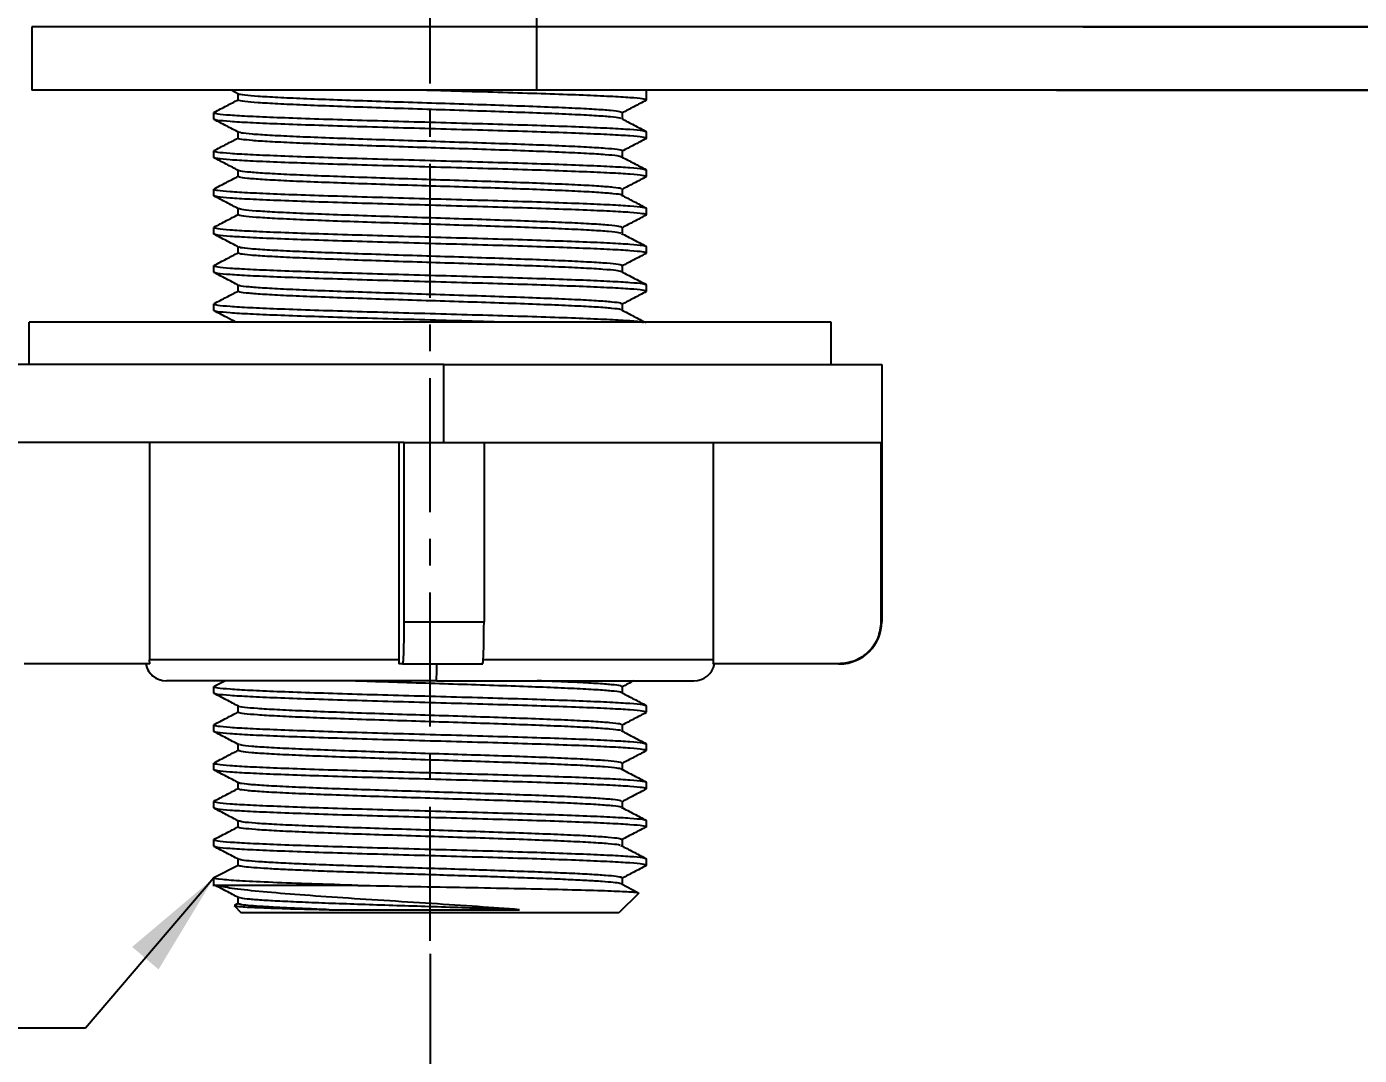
# Model space of a CAD drawing. Header units: millimetres. Extents: x 1243 to 1837, y -609 to -189.
# Drawn here: x 1561.5 to 1624.7, y -561.4 to -512.7 of the extents above; entities that cross this region are included whole.
import ezdxf

# ---------------------------------------------------------------- set-up
doc = ezdxf.new("R2010")
doc.units = ezdxf.units.MM
doc.header["$LTSCALE"] = 0.1
doc.linetypes.add('CENTERX2', pattern=[101.6, 63.5, -12.7, 12.7, -12.7])
doc.layers.get('0').update_dxf_attribs({"lineweight": 13})
doc.layers.add('CENTER', color=1, linetype='CENTERX2')
doc.layers.add('DIM', color=3, linetype='Continuous', lineweight=9)
doc.styles.get("Standard").update_dxf_attribs({"font": 'arial.ttf'})
doc.dimstyles.new('ISO-25', dxfattribs={"dimtxt": 2.5, "dimasz": 2.5, "dimexe": 1.25, "dimexo": 0.625, "dimtad": 1, "dimdec": 1, "dimtxsty": 'Standard', "dimcen": 2.5, "dimadec": 0, "dimazin": 0, "dimtfac": 1, "dimtdec": 1, "dimtmove": 0, "dimatfit": 3, "dimfxl": 0, "dimarcsym": 0})

# ---------------------------------------------------------------- blocks, each defined once
blk = doc.blocks.new('*D59')
at = {"layer": 'Defpoints', "color": 0}
for p in [(1580.646, -556.008), (1682.646, -556.008), (1682.646, -566.55)]:
    blk.add_point(p, dxfattribs=at)
at = {"layer": 'DIM', "color": 3, "linetype": 'ByBlock', "lineweight": -2}
for p, q in [((1580.646, -556.633), (1580.646, -567.8)), ((1682.646, -556.633), (1682.646, -567.8)), ((1585.646, -566.55), (1677.646, -566.55))]:
    blk.add_line(p, q, dxfattribs=at)
at = {"layer": 'DIM', "color": 3}
for points in [[(1585.646, -565.717), (1585.646, -567.384), (1580.646, -566.55)], [(1677.646, -565.717), (1677.646, -567.384), (1682.646, -566.55)]]:
    blk.add_solid(points, dxfattribs=at)
at = {"layer": 'DIM', "color": 3, "insert": (1631.646, -563.372), "char_height": 5, "attachment_point": 5}
blk.add_mtext('102', dxfattribs=at)

msp = doc.modelspace()

# ---------------------------------------------------------------- linework, layer by layer
at = {"color": 7, "linetype": 'Continuous', "lineweight": 25}
for p, q in [((1561.77, -512.686), (1561.77, -515.686)), ((1585.691, -512.686), (1561.77, -512.686)), ((1651.696, -512.686), (1585.691, -512.686)), ((1585.691, -512.686), (1585.691, -515.686)), ((1611.596, -512.686), (1677.601, -512.686)), ((1585.691, -515.686), (1561.77, -515.686)), ((1571.571, -515.871), (1571.216, -515.686)), ((1571.549, -516.151), (1571.549, -515.859)), ((1652.969, -515.686), (1585.691, -515.686)), ((1590.896, -516.158), (1590.896, -515.686)), ((1610.323, -515.686), (1677.601, -515.686)), ((1590.844, -516.173), (1590.896, -516.158)), ((1570.45, -516.728), (1570.396, -516.751)), ((1570.396, -517.065), (1570.396, -516.751)), ((1589.743, -516.757), (1589.743, -517.049)), ((1571.549, -517.964), (1571.549, -517.673)), ((1590.896, -517.972), (1590.896, -517.658)), ((1590.852, -517.984), (1590.896, -517.972)), ((1570.444, -518.551), (1570.396, -518.565)), ((1570.396, -518.879), (1570.396, -518.565)), ((1589.743, -518.572), (1589.743, -518.863)), ((1571.549, -519.779), (1571.549, -519.487)), ((1590.896, -519.786), (1590.896, -519.472)), ((1570.453, -520.362), (1570.396, -520.379)), ((1570.396, -520.693), (1570.396, -520.379)), ((1589.743, -520.386), (1589.743, -520.677)), ((1590.854, -519.798), (1590.896, -519.786)), ((1571.549, -521.593), (1571.549, -521.301)), ((1590.848, -521.612), (1590.896, -521.6)), ((1590.896, -521.6), (1590.896, -521.286)), ((1570.46, -522.174), (1570.396, -522.193)), ((1570.396, -522.507), (1570.396, -522.193)), ((1589.743, -522.2), (1589.743, -522.491)), ((1571.549, -523.406), (1571.549, -523.115)), ((1590.848, -523.427), (1590.896, -523.414)), ((1590.896, -523.414), (1590.896, -523.1)), ((1570.455, -523.987), (1570.396, -524.007)), ((1570.396, -524.321), (1570.396, -524.007)), ((1589.743, -524.014), (1589.743, -524.305)), ((1571.549, -525.22), (1571.549, -524.929)), ((1590.842, -525.243), (1590.896, -525.228)), ((1590.896, -525.228), (1590.896, -524.914)), ((1570.462, -525.802), (1570.396, -525.821)), ((1570.396, -526.135), (1570.396, -525.821)), ((1589.743, -525.827), (1589.743, -526.119)), ((1599.646, -526.686), (1561.646, -526.686)), ((1561.646, -528.686), (1561.646, -526.686)), ((1599.646, -528.686), (1599.646, -526.686)), ((1581.303, -528.686), (1559.246, -528.686)), ((1581.303, -532.386), (1581.303, -528.686)), ((1581.303, -528.686), (1602.046, -528.686)), ((1602.046, -528.686), (1602.046, -540.886)), ((1579.402, -532.386), (1559.399, -532.386)), ((1567.345, -532.386), (1567.345, -542.686)), ((1579.157, -532.386), (1579.157, -542.686)), ((1579.402, -532.386), (1581.303, -532.386)), ((1579.402, -532.386), (1579.402, -540.886)), ((1581.303, -532.386), (1602.01, -532.386)), ((1583.2, -532.386), (1583.2, -540.886)), ((1594.064, -532.386), (1594.064, -542.686)), ((1602.01, -532.386), (1602.01, -540.886)), ((1579.402, -540.886), (1583.2, -540.886)), ((1602.01, -540.886), (1602.046, -540.886)), ((1567.365, -542.886), (1561.407, -542.886)), ((1579.157, -542.686), (1567.345, -542.686)), ((1579.34, -542.886), (1579.157, -542.886)), ((1579.34, -542.886), (1583.138, -542.886)), ((1594.064, -542.686), (1583.166, -542.686)), ((1600.002, -542.886), (1594.043, -542.886)), ((1600.002, -542.886), (1600.046, -542.886)), ((1580.944, -543.686), (1568.152, -543.686)), ((1570.412, -543.945), (1570.91, -543.686)), ((1580.944, -543.686), (1593.146, -543.686)), ((1570.464, -543.941), (1570.396, -543.961)), ((1570.396, -544.275), (1570.396, -543.961)), ((1589.743, -543.966), (1589.743, -544.26)), ((1571.549, -545.174), (1571.549, -544.883)), ((1590.896, -545.182), (1590.896, -544.868)), ((1590.84, -545.198), (1590.896, -545.182)), ((1570.437, -545.758), (1570.396, -545.775)), ((1570.396, -546.089), (1570.396, -545.775)), ((1589.743, -545.782), (1589.743, -546.073)), ((1571.549, -546.989), (1571.549, -546.697)), ((1590.896, -546.996), (1590.896, -546.682)), ((1590.839, -547.012), (1590.896, -546.996)), ((1570.453, -547.572), (1570.396, -547.589)), ((1570.396, -547.903), (1570.396, -547.589)), ((1589.743, -547.596), (1589.743, -547.887)), ((1571.549, -548.803), (1571.549, -548.511)), ((1590.896, -548.81), (1590.896, -548.496)), ((1570.449, -549.387), (1570.396, -549.403)), ((1570.396, -549.717), (1570.396, -549.403)), ((1589.743, -549.41), (1589.743, -549.701)), ((1590.83, -548.829), (1590.896, -548.81)), ((1571.549, -550.617), (1571.549, -550.325)), ((1590.896, -550.624), (1590.896, -550.31)), ((1570.443, -551.203), (1570.396, -551.217)), ((1570.396, -551.531), (1570.396, -551.217)), ((1589.743, -551.224), (1589.743, -551.519)), ((1570.403, -553.02), (1571.549, -552.423)), ((1571.549, -552.432), (1571.549, -552.139)), ((1590.896, -552.438), (1590.833, -552.455)), ((1590.896, -552.438), (1590.896, -552.124)), ((1570.396, -553.421), (1570.396, -553.031)), ((1589.743, -553.036), (1589.743, -553.329)), ((1570.464, -553.36), (1570.499, -553.386)), ((1577.216, -553.386), (1570.499, -553.386)), ((1590.533, -553.749), (1589.596, -554.686)), ((1589.723, -553.318), (1590.491, -553.719)), ((1571.394, -554.335), (1571.356, -554.345)), ((1571.356, -554.345), (1571.696, -554.686)), ((1571.386, -554.321), (1571.549, -554.236)), ((1571.549, -554.246), (1571.549, -553.953)), ((1589.596, -554.686), (1571.696, -554.686))]:
    msp.add_line(p, q, dxfattribs=at)
for centre, radius, start, end in [((1600.046, -540.886), 2, 270, 0), ((1568.146, -542.686), 1, 191.53696, 270), ((1568.152, -542.686), 1, 191.52043, 269.98847), ((1573.129, -543.06), 7.837, 355.42022, 1.27411), ((1593.146, -542.686), 1, 270, 348.46304)]:
    msp.add_arc(centre, radius, start, end, dxfattribs=at)
for points, knots in [([(1585.714, -512.686), (1585.712, -512.686), (1585.709, -512.666), (1585.704, -512.581), (1585.701, -512.515), (1585.697, -512.344), (1585.695, -512.24), (1585.692, -512.019), (1585.692, -511.903), (1585.691, -511.792)], [0, 0, 0, 0, 0.25, 0.25, 0.5, 0.5, 0.75, 0.75, 1, 1, 1, 1]), ([(1589.717, -516.757), (1589.706, -516.742), (1589.682, -516.708), (1589.234, -516.656), (1588.474, -516.6), (1587.408, -516.544), (1586.093, -516.488), (1584.571, -516.432), (1582.903, -516.376), (1581.149, -516.32), (1579.377, -516.264), (1577.653, -516.208), (1576.04, -516.152), (1574.601, -516.096), (1573.389, -516.04), (1572.443, -515.984), (1571.839, -515.928), (1571.556, -515.889), (1571.575, -515.869), (1571.576, -515.867)], [0, 0, 0, 0, 0.05097, 0.113918, 0.176861, 0.239808, 0.302752, 0.365698, 0.428642, 0.491588, 0.554533, 0.617478, 0.680424, 0.743368, 0.806315, 0.869259, 0.932206, 0.995149, 1, 1, 1, 1]), ([(1590.896, -516.158), (1590.858, -516.139), (1590.782, -516.101), (1590.172, -516.044), (1589.225, -515.988), (1587.94, -515.931), (1586.378, -515.874), (1584.593, -515.817), (1582.66, -515.761), (1581.094, -515.717), (1580.211, -515.692), (1579.993, -515.686)], [0, 0, 0, 0, 0.120101, 0.240201, 0.360302, 0.480403, 0.600503, 0.720604, 0.840704, 0.960805, 1, 1, 1, 1]), ([(1570.419, -516.732), (1570.614, -516.631), (1570.991, -516.434), (1571.367, -516.238), (1571.549, -516.143)], [0, 0, 0, 0, 0.517127, 1, 1, 1, 1]), ([(1589.689, -517.043), (1589.679, -517.033), (1589.652, -517.004), (1589.23, -516.956), (1588.475, -516.9), (1587.408, -516.844), (1586.093, -516.788), (1584.57, -516.732), (1582.903, -516.676), (1581.149, -516.62), (1579.377, -516.564), (1577.653, -516.508), (1576.04, -516.452), (1574.601, -516.396), (1573.389, -516.34), (1572.446, -516.284), (1571.83, -516.228), (1571.541, -516.183), (1571.579, -516.158), (1571.589, -516.15)], [0, 0, 0, 0, 0.034516, 0.097296, 0.160072, 0.222852, 0.285629, 0.348408, 0.411186, 0.473965, 0.536743, 0.599521, 0.662299, 0.725077, 0.787856, 0.850633, 0.913413, 0.976189, 1, 1, 1, 1]), ([(1590.889, -516.169), (1590.695, -516.27), (1590.312, -516.469), (1589.93, -516.669), (1589.743, -516.766)], [0, 0, 0, 0, 0.509469, 1, 1, 1, 1]), ([(1571.569, -517.683), (1571.374, -517.582), (1570.985, -517.379), (1570.595, -517.176), (1570.4, -517.074)], [0, 0, 0, 0, 0.499968, 1, 1, 1, 1]), ([(1589.725, -517.039), (1589.92, -517.141), (1590.309, -517.344), (1590.698, -517.547), (1590.893, -517.649)], [0, 0, 0, 0, 0.499967, 1, 1, 1, 1]), ([(1589.718, -518.571), (1589.726, -518.568), (1589.778, -518.546), (1589.539, -518.505), (1588.993, -518.449), (1588.102, -518.393), (1586.94, -518.337), (1585.539, -518.281), (1583.956, -518.225), (1582.247, -518.169), (1580.479, -518.113), (1578.717, -518.057), (1577.027, -518.001), (1575.474, -517.945), (1574.114, -517.888), (1572.998, -517.832), (1572.18, -517.776), (1571.685, -517.725), (1571.622, -517.693), (1571.595, -517.68)], [0, 0, 0, 0, 0.011818, 0.074643, 0.137474, 0.200299, 0.26313, 0.325954, 0.388787, 0.45161, 0.514443, 0.577266, 0.640099, 0.702922, 0.765755, 0.828578, 0.891411, 0.954234, 1, 1, 1, 1]), ([(1570.4, -518.555), (1570.595, -518.453), (1570.978, -518.254), (1571.361, -518.054), (1571.549, -517.956)], [0, 0, 0, 0, 0.508538, 1, 1, 1, 1]), ([(1589.712, -518.855), (1589.662, -518.838), (1589.556, -518.803), (1588.983, -518.749), (1588.104, -518.693), (1586.939, -518.637), (1585.539, -518.581), (1583.955, -518.525), (1582.247, -518.469), (1580.479, -518.413), (1578.717, -518.357), (1577.027, -518.301), (1575.474, -518.245), (1574.114, -518.189), (1573.002, -518.133), (1572.166, -518.077), (1571.69, -518.021), (1571.492, -517.983), (1571.549, -517.965), (1571.549, -517.964)], [0, 0, 0, 0, 0.056162, 0.119078, 0.181987, 0.244904, 0.307813, 0.37073, 0.433639, 0.496556, 0.559464, 0.622382, 0.68529, 0.748208, 0.811115, 0.874033, 0.936941, 0.999859, 1, 1, 1, 1]), ([(1590.893, -517.98), (1590.698, -518.082), (1590.315, -518.282), (1589.932, -518.482), (1589.743, -518.58)], [0, 0, 0, 0, 0.507984, 1, 1, 1, 1]), ([(1571.566, -519.496), (1571.372, -519.395), (1570.982, -519.192), (1570.593, -518.989), (1570.398, -518.887)], [0, 0, 0, 0, 0.499963, 1, 1, 1, 1]), ([(1589.722, -518.851), (1589.916, -518.953), (1590.306, -519.156), (1590.695, -519.359), (1590.89, -519.46)], [0, 0, 0, 0, 0.499971, 1, 1, 1, 1]), ([(1589.702, -520.386), (1589.708, -520.375), (1589.724, -520.346), (1589.371, -520.298), (1588.692, -520.242), (1587.694, -520.186), (1586.437, -520.13), (1584.96, -520.074), (1583.322, -520.018), (1581.583, -519.961), (1579.81, -519.905), (1578.068, -519.849), (1576.422, -519.793), (1574.935, -519.737), (1573.663, -519.681), (1572.649, -519.625), (1571.955, -519.569), (1571.601, -519.525), (1571.6, -519.499), (1571.599, -519.493)], [0, 0, 0, 0, 0.035851, 0.098587, 0.161312, 0.224047, 0.286773, 0.349508, 0.412234, 0.474968, 0.537695, 0.600429, 0.663156, 0.725889, 0.788617, 0.85135, 0.914078, 0.976811, 1, 1, 1, 1]), ([(1570.405, -520.366), (1570.6, -520.265), (1570.981, -520.066), (1571.362, -519.867), (1571.549, -519.77)], [0, 0, 0, 0, 0.5105746, 1, 1, 1, 1]), ([(1589.693, -520.666), (1589.694, -520.662), (1589.696, -520.639), (1589.363, -520.598), (1588.694, -520.542), (1587.693, -520.486), (1586.437, -520.43), (1584.96, -520.374), (1583.322, -520.318), (1581.583, -520.262), (1579.81, -520.206), (1578.068, -520.15), (1576.422, -520.094), (1574.935, -520.038), (1573.663, -519.982), (1572.65, -519.926), (1571.95, -519.87), (1571.579, -519.821), (1571.586, -519.79), (1571.589, -519.779)], [0, 0, 0, 0, 0.0140447, 0.0771718, 0.1402891, 0.2034161, 0.2665336, 0.3296604, 0.3927782, 0.4559046, 0.5190228, 0.5821489, 0.6452676, 0.7083933, 0.7715125, 0.8346377, 0.8977574, 0.9608821, 1, 1, 1, 1]), ([(1590.894, -519.794), (1590.699, -519.895), (1590.316, -520.095), (1589.932, -520.295), (1589.743, -520.394)], [0, 0, 0, 0, 0.507659, 1, 1, 1, 1]), ([(1571.566, -521.31), (1571.371, -521.209), (1570.982, -521.005), (1570.592, -520.802), (1570.398, -520.701)], [0, 0, 0, 0, 0.499959, 1, 1, 1, 1]), ([(1589.717, -520.663), (1589.911, -520.764), (1590.301, -520.967), (1590.69, -521.17), (1590.885, -521.272)], [0, 0, 0, 0, 0.499968, 1, 1, 1, 1]), ([(1570.41, -522.178), (1570.604, -522.077), (1570.984, -521.879), (1571.364, -521.681), (1571.549, -521.584)], [0, 0, 0, 0, 0.512766, 1, 1, 1, 1]), ([(1589.678, -522.479), (1589.659, -522.468), (1589.607, -522.439), (1589.148, -522.391), (1588.349, -522.335), (1587.249, -522.279), (1585.902, -522.223), (1584.358, -522.167), (1582.674, -522.111), (1580.915, -522.055), (1579.145, -521.999), (1577.431, -521.942), (1575.84, -521.886), (1574.426, -521.83), (1573.25, -521.774), (1572.342, -521.718), (1571.776, -521.662), (1571.522, -521.62), (1571.571, -521.597), (1571.58, -521.593)], [0, 0, 0, 0, 0.0360929, 0.0993301, 0.1625687, 0.2258066, 0.2890445, 0.3522831, 0.4155203, 0.4787595, 0.5419961, 0.6052359, 0.6684719, 0.7317122, 0.7949476, 0.8581884, 0.9214233, 0.9846646, 1, 1, 1, 1]), ([(1589.735, -522.199), (1589.709, -522.182), (1589.655, -522.145), (1589.154, -522.091), (1588.348, -522.034), (1587.249, -521.978), (1585.902, -521.922), (1584.358, -521.866), (1582.674, -521.81), (1580.915, -521.754), (1579.145, -521.698), (1577.431, -521.642), (1575.839, -521.586), (1574.426, -521.53), (1573.247, -521.474), (1572.35, -521.418), (1571.744, -521.362), (1571.621, -521.325), (1571.56, -521.307)], [0, 0, 0, 0, 0.059241, 0.121986, 0.184732, 0.247477, 0.310223, 0.372969, 0.435714, 0.498461, 0.561205, 0.623952, 0.686696, 0.749444, 0.812187, 0.874935, 0.937677, 1, 1, 1, 1]), ([(1590.894, -521.608), (1590.699, -521.71), (1590.316, -521.91), (1589.932, -522.11), (1589.743, -522.208)], [0, 0, 0, 0, 0.507784, 1, 1, 1, 1]), ([(1571.568, -523.125), (1571.373, -523.023), (1570.983, -522.82), (1570.594, -522.617), (1570.399, -522.515)], [0, 0, 0, 0, 0.499957, 1, 1, 1, 1]), ([(1589.713, -522.475), (1589.907, -522.577), (1590.297, -522.78), (1590.686, -522.983), (1590.881, -523.084)], [0, 0, 0, 0, 0.499963, 1, 1, 1, 1]), ([(1570.412, -523.991), (1570.607, -523.89), (1570.986, -523.692), (1571.365, -523.494), (1571.549, -523.398)], [0, 0, 0, 0, 0.5139018, 1, 1, 1, 1]), ([(1589.711, -524.293), (1589.645, -524.275), (1589.508, -524.239), (1588.883, -524.184), (1587.966, -524.128), (1586.766, -524.072), (1585.34, -524.015), (1583.735, -523.959), (1582.016, -523.903), (1580.245, -523.847), (1578.488, -523.791), (1576.814, -523.735), (1575.281, -523.679), (1573.953, -523.623), (1572.871, -523.567), (1572.093, -523.511), (1571.621, -523.458), (1571.585, -523.423), (1571.568, -523.406)], [0, 0, 0, 0, 0.059958, 0.123173, 0.186378, 0.249592, 0.312797, 0.376011, 0.439217, 0.502429, 0.565637, 0.628848, 0.692058, 0.755267, 0.818478, 0.881686, 0.944898, 1, 1, 1, 1]), ([(1589.706, -524.013), (1589.716, -524.007), (1589.76, -523.983), (1589.487, -523.939), (1588.892, -523.883), (1587.964, -523.827), (1586.767, -523.771), (1585.34, -523.715), (1583.735, -523.659), (1582.016, -523.603), (1580.245, -523.547), (1578.488, -523.491), (1576.814, -523.435), (1575.281, -523.379), (1573.953, -523.323), (1572.87, -523.267), (1572.097, -523.211), (1571.653, -523.162), (1571.616, -523.133), (1571.602, -523.121)], [0, 0, 0, 0, 0.020187, 0.082977, 0.145777, 0.208568, 0.271367, 0.334159, 0.396958, 0.45975, 0.522548, 0.585341, 0.648138, 0.710933, 0.773728, 0.836525, 0.899318, 0.962116, 1, 1, 1, 1]), ([(1590.891, -523.424), (1590.696, -523.525), (1590.313, -523.725), (1589.931, -523.924), (1589.743, -524.022)], [0, 0, 0, 0, 0.508994, 1, 1, 1, 1]), ([(1571.571, -524.941), (1571.376, -524.839), (1570.987, -524.636), (1570.597, -524.433), (1570.402, -524.331)], [0, 0, 0, 0, 0.499953, 1, 1, 1, 1]), ([(1589.712, -524.289), (1589.907, -524.391), (1590.296, -524.594), (1590.686, -524.797), (1590.881, -524.898)], [0, 0, 0, 0, 0.4999604, 1, 1, 1, 1]), ([(1570.41, -525.806), (1570.605, -525.704), (1570.985, -525.506), (1571.364, -525.308), (1571.549, -525.212)], [0, 0, 0, 0, 0.513302, 1, 1, 1, 1]), ([(1589.685, -526.109), (1589.681, -526.102), (1589.669, -526.077), (1589.294, -526.032), (1588.578, -525.976), (1587.542, -525.92), (1586.253, -525.864), (1584.751, -525.808), (1583.097, -525.752), (1581.35, -525.696), (1579.576, -525.64), (1577.843, -525.584), (1576.215, -525.528), (1574.754, -525.472), (1573.513, -525.416), (1572.538, -525.36), (1571.883, -525.304), (1571.558, -525.258), (1571.583, -525.23), (1571.592, -525.22)], [0, 0, 0, 0, 0.023264, 0.08631, 0.149346, 0.212392, 0.275427, 0.338474, 0.401509, 0.464555, 0.527591, 0.590637, 0.653673, 0.716718, 0.779756, 0.8428, 0.905838, 0.968881, 1, 1, 1, 1]), ([(1589.707, -525.827), (1589.705, -525.814), (1589.701, -525.783), (1589.301, -525.732), (1588.576, -525.676), (1587.542, -525.62), (1586.253, -525.564), (1584.752, -525.508), (1583.097, -525.452), (1581.35, -525.396), (1579.576, -525.34), (1577.843, -525.284), (1576.215, -525.228), (1574.753, -525.172), (1573.514, -525.116), (1572.536, -525.06), (1571.89, -525.004), (1571.578, -524.963), (1571.589, -524.941), (1571.591, -524.937)], [0, 0, 0, 0, 0.043708, 0.106653, 0.169587, 0.232533, 0.295467, 0.358413, 0.421347, 0.484292, 0.547227, 0.610172, 0.673108, 0.736052, 0.798988, 0.861931, 0.924869, 0.987811, 1, 1, 1, 1]), ([(1590.889, -525.239), (1590.694, -525.341), (1590.312, -525.54), (1589.93, -525.739), (1589.743, -525.836)], [0, 0, 0, 0, 0.5102782, 1, 1, 1, 1]), ([(1570.396, -525.821), (1570.434, -525.839), (1570.51, -525.877), (1571.12, -525.934), (1572.067, -525.991), (1573.352, -526.047), (1574.915, -526.104), (1576.698, -526.161), (1578.633, -526.217), (1580.646, -526.274), (1582.659, -526.331), (1584.594, -526.387), (1586.378, -526.444), (1587.939, -526.501), (1589.229, -526.558), (1590.158, -526.614), (1590.668, -526.657), (1590.736, -526.681), (1590.75, -526.686)], [0, 0, 0, 0, 0.0655347, 0.1310694, 0.196604, 0.2621387, 0.3276734, 0.3932081, 0.4587428, 0.5242775, 0.5898121, 0.6553468, 0.7208815, 0.7864162, 0.8519509, 0.9174855, 0.9830202, 1, 1, 1, 1]), ([(1584.03, -526.686), (1583.573, -526.672), (1582.48, -526.639), (1580.643, -526.588), (1578.634, -526.531), (1576.698, -526.475), (1574.915, -526.418), (1573.352, -526.361), (1572.067, -526.305), (1571.12, -526.248), (1570.51, -526.191), (1570.434, -526.153), (1570.396, -526.135)], [0, 0, 0, 0, 0.07407, 0.176951, 0.279832, 0.382713, 0.485594, 0.588475, 0.691357, 0.794238, 0.897119, 1, 1, 1, 1]), ([(1571.438, -526.686), (1571.288, -526.608), (1570.944, -526.428), (1570.599, -526.248), (1570.405, -526.147)], [0, 0, 0, 0, 0.434414, 1, 1, 1, 1]), ([(1589.718, -526.106), (1589.913, -526.207), (1590.302, -526.41), (1590.692, -526.613), (1590.887, -526.715)], [0, 0, 0, 0, 0.499961, 1, 1, 1, 1]), ([(1579.402, -540.886), (1579.401, -541.147), (1579.399, -541.671), (1579.385, -542.333), (1579.364, -542.795), (1579.348, -542.856), (1579.34, -542.886)], [0, 0, 0, 0, 0.248595, 0.498832, 0.74957, 1, 1, 1, 1]), ([(1583.138, -542.886), (1583.146, -542.856), (1583.162, -542.795), (1583.183, -542.333), (1583.197, -541.671), (1583.199, -541.147), (1583.2, -540.886)], [0, 0, 0, 0, 0.25043, 0.501168, 0.751405, 1, 1, 1, 1]), ([(1602.01, -540.886), (1601.98, -541.147), (1601.919, -541.671), (1601.456, -542.333), (1600.791, -542.795), (1600.265, -542.856), (1600.002, -542.886)], [0, 0, 0, 0, 0.248595, 0.498832, 0.74957, 1, 1, 1, 1]), ([(1567.365, -542.886), (1567.359, -542.849), (1567.347, -542.783), (1567.346, -542.716), (1567.345, -542.686)], [0, 0, 0, 0, 0.549982, 1, 1, 1, 1]), ([(1579.157, -542.686), (1579.157, -542.724), (1579.157, -542.791), (1579.157, -542.857), (1579.157, -542.886)], [0, 0, 0, 0, 0.569714, 1, 1, 1, 1]), ([(1594.064, -542.686), (1594.063, -542.724), (1594.061, -542.791), (1594.049, -542.857), (1594.043, -542.886)], [0, 0, 0, 0, 0.569714, 1, 1, 1, 1]), ([(1589.702, -544.258), (1589.706, -544.252), (1589.725, -544.228), (1589.414, -544.185), (1588.771, -544.129), (1587.8, -544.073), (1586.564, -544.017), (1585.107, -543.961), (1583.481, -543.905), (1581.749, -543.849), (1579.979, -543.793), (1578.269, -543.738), (1577.231, -543.703), (1576.734, -543.686)], [0, 0, 0, 0, 0.02894, 0.126859, 0.22479, 0.322711, 0.420641, 0.518564, 0.616491, 0.714417, 0.812342, 0.91027, 1, 1, 1, 1]), ([(1589.701, -543.967), (1589.71, -543.959), (1589.737, -543.931), (1589.418, -543.885), (1588.772, -543.829), (1587.795, -543.773), (1586.763, -543.725), (1585.994, -543.696), (1585.718, -543.686)], [0, 0, 0, 0, 0.093772, 0.292528, 0.491308, 0.690068, 0.888844, 1, 1, 1, 1]), ([(1590.3, -543.686), (1590.299, -543.686), (1590.113, -543.783), (1589.928, -543.88), (1589.743, -543.976)], [0, 0, 0, 0, 0.005488, 1, 1, 1, 1]), ([(1571.572, -544.896), (1571.377, -544.794), (1570.988, -544.591), (1570.598, -544.388), (1570.403, -544.286)], [0, 0, 0, 0, 0.499959, 1, 1, 1, 1]), ([(1589.731, -544.254), (1589.925, -544.356), (1590.315, -544.559), (1590.704, -544.762), (1590.899, -544.863)], [0, 0, 0, 0, 0.499965, 1, 1, 1, 1]), ([(1589.722, -545.782), (1589.707, -545.766), (1589.674, -545.731), (1589.212, -545.678), (1588.438, -545.622), (1587.363, -545.566), (1586.038, -545.51), (1584.51, -545.454), (1582.837, -545.398), (1581.082, -545.342), (1579.31, -545.286), (1577.589, -545.23), (1575.983, -545.174), (1574.55, -545.118), (1573.35, -545.062), (1572.411, -545.006), (1571.825, -544.95), (1571.549, -544.912), (1571.569, -544.892), (1571.57, -544.892)], [0, 0, 0, 0, 0.053626, 0.116599, 0.179582, 0.242555, 0.305538, 0.368511, 0.431494, 0.494467, 0.557449, 0.620423, 0.683405, 0.74638, 0.809361, 0.872337, 0.935316, 0.998294, 1, 1, 1, 1]), ([(1570.405, -545.762), (1570.6, -545.661), (1570.981, -545.462), (1571.362, -545.263), (1571.549, -545.166)], [0, 0, 0, 0, 0.511062, 1, 1, 1, 1]), ([(1589.683, -546.063), (1589.671, -546.054), (1589.636, -546.025), (1589.207, -545.978), (1588.439, -545.922), (1587.363, -545.866), (1586.038, -545.81), (1584.51, -545.754), (1582.837, -545.698), (1581.082, -545.642), (1579.31, -545.586), (1577.589, -545.53), (1575.983, -545.474), (1574.55, -545.418), (1573.35, -545.362), (1572.414, -545.306), (1571.815, -545.25), (1571.535, -545.206), (1571.577, -545.181), (1571.587, -545.174)], [0, 0, 0, 0, 0.0331286, 0.0961429, 0.1591683, 0.2221825, 0.2852079, 0.3482223, 0.4112473, 0.4742624, 0.5372868, 0.6003027, 0.6633262, 0.7263433, 0.7893657, 0.8523841, 0.9154053, 0.9784251, 1, 1, 1, 1]), ([(1590.887, -545.194), (1590.693, -545.295), (1590.311, -545.494), (1589.93, -545.693), (1589.743, -545.79)], [0, 0, 0, 0, 0.510622, 1, 1, 1, 1]), ([(1571.574, -546.71), (1571.379, -546.609), (1570.99, -546.405), (1570.6, -546.202), (1570.405, -546.101)], [0, 0, 0, 0, 0.499959, 1, 1, 1, 1]), ([(1589.718, -546.06), (1589.913, -546.162), (1590.302, -546.365), (1590.692, -546.568), (1590.887, -546.669)], [0, 0, 0, 0, 0.49996, 1, 1, 1, 1]), ([(1589.714, -547.595), (1589.723, -547.591), (1589.773, -547.568), (1589.524, -547.527), (1588.965, -547.471), (1588.062, -547.415), (1586.891, -547.359), (1585.482, -547.303), (1583.893, -547.247), (1582.181, -547.191), (1580.412, -547.135), (1578.651, -547.079), (1576.966, -547.023), (1575.418, -546.966), (1574.068, -546.91), (1572.96, -546.854), (1572.156, -546.798), (1571.682, -546.749), (1571.627, -546.718), (1571.606, -546.706)], [0, 0, 0, 0, 0.0142717, 0.0772935, 0.1403216, 0.2033423, 0.2663713, 0.329391, 0.3924207, 0.4554398, 0.5184699, 0.5814887, 0.6445188, 0.7075378, 0.7705677, 0.8335871, 0.8966165, 0.9596366, 1, 1, 1, 1]), ([(1570.405, -547.576), (1570.6, -547.475), (1570.981, -547.276), (1571.363, -547.077), (1571.549, -546.98)], [0, 0, 0, 0, 0.510753, 1, 1, 1, 1]), ([(1589.712, -547.878), (1589.658, -547.861), (1589.543, -547.825), (1588.955, -547.771), (1588.065, -547.715), (1586.89, -547.659), (1585.482, -547.603), (1583.893, -547.547), (1582.181, -547.491), (1580.412, -547.435), (1578.651, -547.379), (1576.966, -547.323), (1575.418, -547.267), (1574.068, -547.211), (1572.962, -547.155), (1572.152, -547.099), (1571.64, -547.043), (1571.583, -547.006), (1571.555, -546.989)], [0, 0, 0, 0, 0.05733, 0.12033, 0.183322, 0.246323, 0.309314, 0.372315, 0.435306, 0.498308, 0.561298, 0.6243, 0.68729, 0.750292, 0.813283, 0.876284, 0.939276, 1, 1, 1, 1]), ([(1590.887, -547.008), (1590.692, -547.109), (1590.311, -547.308), (1589.93, -547.507), (1589.743, -547.604)], [0, 0, 0, 0, 0.511008, 1, 1, 1, 1]), ([(1571.579, -548.527), (1571.383, -548.425), (1570.992, -548.221), (1570.601, -548.017), (1570.405, -547.915)], [0, 0, 0, 0, 0.4998075, 1, 1, 1, 1]), ([(1589.719, -547.874), (1589.914, -547.976), (1590.304, -548.179), (1590.693, -548.382), (1590.888, -548.484)], [0, 0, 0, 0, 0.499959, 1, 1, 1, 1]), ([(1570.403, -549.391), (1570.598, -549.29), (1570.979, -549.091), (1571.361, -548.892), (1571.549, -548.794)], [0, 0, 0, 0, 0.509827, 1, 1, 1, 1]), ([(1589.692, -549.693), (1589.692, -549.688), (1589.692, -549.663), (1589.346, -549.62), (1588.66, -549.564), (1587.651, -549.508), (1586.383, -549.452), (1584.901, -549.396), (1583.257, -549.34), (1581.516, -549.284), (1579.743, -549.228), (1578.003, -549.172), (1576.363, -549.115), (1574.882, -549.059), (1573.62, -549.003), (1572.617, -548.947), (1571.931, -548.891), (1571.573, -548.843), (1571.586, -548.814), (1571.591, -548.803)], [0, 0, 0, 0, 0.019835, 0.082745, 0.145656, 0.208568, 0.271478, 0.334391, 0.397299, 0.460213, 0.523121, 0.586035, 0.648942, 0.711858, 0.774763, 0.837679, 0.900585, 0.963501, 1, 1, 1, 1]), ([(1589.703, -549.41), (1589.706, -549.398), (1589.717, -549.368), (1589.353, -549.32), (1588.658, -549.264), (1587.652, -549.208), (1586.383, -549.152), (1584.901, -549.095), (1583.257, -549.039), (1581.516, -548.983), (1579.743, -548.927), (1578.003, -548.871), (1576.362, -548.815), (1574.882, -548.759), (1573.62, -548.703), (1572.614, -548.647), (1571.939, -548.591), (1571.602, -548.55), (1571.601, -548.527), (1571.601, -548.523)], [0, 0, 0, 0, 0.038324, 0.101533, 0.164743, 0.227952, 0.291161, 0.354372, 0.417579, 0.480792, 0.543998, 0.607211, 0.670416, 0.73363, 0.796834, 0.860049, 0.923253, 0.986468, 1, 1, 1, 1]), ([(1590.881, -548.825), (1590.686, -548.926), (1590.307, -549.124), (1589.928, -549.322), (1589.743, -549.418)], [0, 0, 0, 0, 0.513435, 1, 1, 1, 1]), ([(1571.58, -550.341), (1571.385, -550.24), (1570.996, -550.036), (1570.606, -549.833), (1570.411, -549.732)], [0, 0, 0, 0, 0.499962, 1, 1, 1, 1]), ([(1589.722, -549.69), (1589.917, -549.792), (1590.306, -549.995), (1590.696, -550.198), (1590.891, -550.299)], [0, 0, 0, 0, 0.499954, 1, 1, 1, 1]), ([(1570.4, -551.207), (1570.595, -551.106), (1570.978, -550.906), (1571.361, -550.706), (1571.549, -550.608)], [0, 0, 0, 0, 0.508607, 1, 1, 1, 1]), ([(1589.652, -551.494), (1589.635, -551.485), (1589.578, -551.458), (1589.119, -551.413), (1588.315, -551.357), (1587.2, -551.301), (1585.847, -551.245), (1584.295, -551.188), (1582.609, -551.132), (1580.847, -551.076), (1579.078, -551.02), (1577.369, -550.964), (1575.781, -550.908), (1574.378, -550.852), (1573.209, -550.796), (1572.315, -550.74), (1571.76, -550.684), (1571.518, -550.643), (1571.569, -550.62), (1571.577, -550.617)], [0, 0, 0, 0, 0.0286578, 0.0925295, 0.1563926, 0.2202634, 0.2841277, 0.3479974, 0.411863, 0.4757315, 0.5395985, 0.6034655, 0.6673339, 0.7311996, 0.7950693, 0.8589336, 0.9228043, 0.9866675, 1, 1, 1, 1]), ([(1589.711, -551.214), (1589.685, -551.199), (1589.625, -551.165), (1589.125, -551.112), (1588.313, -551.056), (1587.201, -551), (1585.847, -550.944), (1584.296, -550.888), (1582.609, -550.832), (1580.847, -550.776), (1579.078, -550.72), (1577.369, -550.664), (1575.781, -550.608), (1574.378, -550.552), (1573.206, -550.496), (1572.325, -550.44), (1571.752, -550.387), (1571.645, -550.353), (1571.596, -550.337)], [0, 0, 0, 0, 0.05149, 0.115436, 0.179374, 0.24332, 0.30726, 0.371204, 0.435145, 0.499089, 0.563031, 0.626973, 0.690916, 0.754857, 0.818802, 0.882741, 0.946687, 1, 1, 1, 1]), ([(1590.896, -550.609), (1590.702, -550.71), (1590.314, -550.913), (1589.925, -551.116), (1589.731, -551.217)], [0, 0, 0, 0, 0.500011, 1, 1, 1, 1]), ([(1571.568, -552.149), (1571.373, -552.048), (1570.984, -551.845), (1570.595, -551.642), (1570.4, -551.54)], [0, 0, 0, 0, 0.4999588, 1, 1, 1, 1]), ([(1589.688, -551.49), (1589.882, -551.592), (1590.27, -551.795), (1590.659, -551.997), (1590.853, -552.099)], [0, 0, 0, 0, 0.499986, 1, 1, 1, 1]), ([(1589.703, -553.321), (1589.688, -553.312), (1589.649, -553.288), (1589.346, -553.249), (1588.825, -553.204), (1588.104, -553.16), (1587.206, -553.115), (1586.155, -553.071), (1584.971, -553.027), (1583.687, -552.982), (1582.33, -552.938), (1580.933, -552.893), (1579.529, -552.849), (1578.152, -552.804), (1576.834, -552.76), (1575.606, -552.715), (1574.497, -552.671), (1573.534, -552.626), (1572.74, -552.582), (1572.129, -552.537), (1571.734, -552.493), (1571.546, -552.457), (1571.568, -552.437), (1571.575, -552.431)], [0, 0, 0, 0, 0.031033, 0.080965, 0.130902, 0.180836, 0.230771, 0.280707, 0.33064, 0.380577, 0.430509, 0.480446, 0.53038, 0.580315, 0.630251, 0.680184, 0.730121, 0.780053, 0.829991, 0.879923, 0.929859, 0.979794, 1, 1, 1, 1]), ([(1589.711, -553.037), (1589.718, -553.03), (1589.739, -553.006), (1589.495, -552.965), (1588.995, -552.916), (1588.24, -552.867), (1587.268, -552.818), (1586.106, -552.769), (1584.784, -552.72), (1583.344, -552.67), (1581.825, -552.621), (1580.272, -552.572), (1578.73, -552.523), (1577.243, -552.474), (1575.855, -552.425), (1574.605, -552.376), (1573.531, -552.326), (1572.659, -552.277), (1572.029, -552.228), (1571.655, -552.184), (1571.609, -552.157), (1571.59, -552.146)], [0, 0, 0, 0, 0.0256214, 0.0807474, 0.1358734, 0.1910001, 0.2461254, 0.3012528, 0.3563774, 0.4115053, 0.4666294, 0.5217577, 0.5768813, 0.63201, 0.6871333, 0.7422621, 0.7973853, 0.8525142, 0.9076374, 0.9627662, 1, 1, 1, 1]), ([(1590.885, -552.451), (1590.69, -552.553), (1590.309, -552.751), (1589.929, -552.95), (1589.743, -553.046)], [0, 0, 0, 0, 0.511692, 1, 1, 1, 1]), ([(1577.216, -553.386), (1576.473, -553.363), (1574.986, -553.317), (1573.126, -553.249), (1571.658, -553.181), (1570.744, -553.112), (1570.341, -553.062), (1570.427, -553.035), (1570.441, -553.031)], [0, 0, 0, 0, 0.192421, 0.384842, 0.577263, 0.769684, 0.962105, 1, 1, 1, 1]), ([(1571.572, -553.966), (1571.378, -553.864), (1570.988, -553.661), (1570.599, -553.458), (1570.404, -553.356)], [0, 0, 0, 0, 0.499956, 1, 1, 1, 1]), ([(1584.889, -554.538), (1584.238, -554.49), (1582.925, -554.393), (1580.701, -554.249), (1578.424, -554.105), (1576.202, -553.961), (1574.171, -553.817), (1572.466, -553.673), (1571.148, -553.529), (1570.716, -553.433), (1570.499, -553.386)], [0, 0, 0, 0, 0.118535, 0.238917, 0.361145, 0.485221, 0.611144, 0.738915, 0.868534, 1, 1, 1, 1]), ([(1577.216, -553.386), (1578.007, -553.401), (1579.585, -553.431), (1582.045, -553.476), (1584.392, -553.522), (1586.507, -553.567), (1588.274, -553.612), (1589.583, -553.658), (1590.414, -553.703), (1590.493, -553.733), (1590.533, -553.749)], [0, 0, 0, 0, 0.12697, 0.253378, 0.379222, 0.504504, 0.629222, 0.753378, 0.87697, 1, 1, 1, 1]), ([(1571.356, -554.345), (1571.429, -554.361), (1571.576, -554.393), (1572.538, -554.442), (1573.945, -554.49), (1575.223, -554.522), (1575.861, -554.538)], [0, 0, 0, 0, 0.251967, 0.502623, 0.751967, 1, 1, 1, 1]), ([(1575.861, -554.538), (1575.475, -554.523), (1574.702, -554.494), (1573.715, -554.449), (1572.883, -554.405), (1572.236, -554.36), (1571.796, -554.316), (1571.565, -554.277), (1571.572, -554.254), (1571.575, -554.245)], [0, 0, 0, 0, 0.151447, 0.302892, 0.454345, 0.605784, 0.75724, 0.908679, 1, 1, 1, 1]), ([(1584.889, -554.538), (1584.421, -554.522), (1583.484, -554.489), (1581.963, -554.44), (1580.414, -554.391), (1578.868, -554.341), (1577.375, -554.292), (1575.976, -554.243), (1574.712, -554.194), (1573.621, -554.145), (1572.729, -554.096), (1572.077, -554.047), (1571.677, -554.002), (1571.617, -553.974), (1571.592, -553.962)], [0, 0, 0, 0, 0.085303, 0.170614, 0.255921, 0.341231, 0.426539, 0.511848, 0.597157, 0.682465, 0.767775, 0.853081, 0.938392, 1, 1, 1, 1])]:
    msp.add_open_spline(points, degree=3, knots=knots, dxfattribs=at)
for points in [[(1570.396, -516.751), (1570.434, -516.769), (1570.51, -516.807), (1571.12, -516.864), (1572.067, -516.921), (1573.352, -516.977), (1574.915, -517.034), (1576.698, -517.091), (1578.633, -517.147), (1580.646, -517.204), (1582.659, -517.261), (1584.594, -517.317), (1586.377, -517.374), (1587.94, -517.431), (1589.225, -517.488), (1590.172, -517.544), (1590.782, -517.601), (1590.858, -517.639), (1590.896, -517.658)], [(1590.896, -517.972), (1590.858, -517.953), (1590.782, -517.915), (1590.172, -517.858), (1589.225, -517.802), (1587.94, -517.745), (1586.377, -517.688), (1584.594, -517.631), (1582.659, -517.575), (1580.646, -517.518), (1578.633, -517.461), (1576.698, -517.405), (1574.915, -517.348), (1573.352, -517.291), (1572.067, -517.235), (1571.12, -517.178), (1570.51, -517.121), (1570.434, -517.083), (1570.396, -517.065)], [(1570.396, -518.565), (1570.434, -518.583), (1570.51, -518.621), (1571.12, -518.678), (1572.067, -518.735), (1573.352, -518.791), (1574.915, -518.848), (1576.698, -518.905), (1578.633, -518.961), (1580.646, -519.018), (1582.659, -519.075), (1584.594, -519.131), (1586.377, -519.188), (1587.94, -519.245), (1589.225, -519.302), (1590.172, -519.358), (1590.782, -519.415), (1590.858, -519.453), (1590.896, -519.472)], [(1590.896, -519.786), (1590.858, -519.767), (1590.782, -519.729), (1590.172, -519.672), (1589.225, -519.616), (1587.94, -519.559), (1586.377, -519.502), (1584.594, -519.445), (1582.659, -519.389), (1580.646, -519.332), (1578.633, -519.275), (1576.698, -519.219), (1574.915, -519.162), (1573.352, -519.105), (1572.067, -519.049), (1571.12, -518.992), (1570.51, -518.935), (1570.434, -518.897), (1570.396, -518.879)], [(1570.396, -520.379), (1570.434, -520.397), (1570.51, -520.435), (1571.12, -520.492), (1572.067, -520.549), (1573.352, -520.605), (1574.915, -520.662), (1576.698, -520.719), (1578.633, -520.775), (1580.646, -520.832), (1582.659, -520.889), (1584.594, -520.945), (1586.377, -521.002), (1587.94, -521.059), (1589.225, -521.116), (1590.172, -521.172), (1590.782, -521.229), (1590.858, -521.267), (1590.896, -521.286)], [(1590.896, -521.6), (1590.858, -521.581), (1590.782, -521.543), (1590.172, -521.486), (1589.225, -521.43), (1587.94, -521.373), (1586.377, -521.316), (1584.594, -521.259), (1582.659, -521.203), (1580.646, -521.146), (1578.633, -521.089), (1576.698, -521.033), (1574.915, -520.976), (1573.352, -520.919), (1572.067, -520.863), (1571.12, -520.806), (1570.51, -520.749), (1570.434, -520.711), (1570.396, -520.693)], [(1570.396, -522.193), (1570.434, -522.211), (1570.51, -522.249), (1571.12, -522.306), (1572.067, -522.363), (1573.352, -522.419), (1574.915, -522.476), (1576.698, -522.533), (1578.633, -522.589), (1580.646, -522.646), (1582.659, -522.703), (1584.594, -522.759), (1586.377, -522.816), (1587.94, -522.873), (1589.225, -522.93), (1590.172, -522.986), (1590.782, -523.043), (1590.858, -523.081), (1590.896, -523.1)], [(1590.896, -523.414), (1590.858, -523.395), (1590.782, -523.357), (1590.172, -523.3), (1589.225, -523.244), (1587.94, -523.187), (1586.377, -523.13), (1584.594, -523.073), (1582.659, -523.017), (1580.646, -522.96), (1578.633, -522.903), (1576.698, -522.847), (1574.915, -522.79), (1573.352, -522.733), (1572.067, -522.677), (1571.12, -522.62), (1570.51, -522.563), (1570.434, -522.525), (1570.396, -522.507)], [(1570.396, -524.007), (1570.434, -524.025), (1570.51, -524.063), (1571.12, -524.12), (1572.067, -524.177), (1573.352, -524.233), (1574.915, -524.29), (1576.698, -524.347), (1578.633, -524.403), (1580.646, -524.46), (1582.659, -524.517), (1584.594, -524.573), (1586.377, -524.63), (1587.94, -524.687), (1589.225, -524.744), (1590.172, -524.8), (1590.782, -524.857), (1590.858, -524.895), (1590.896, -524.914)], [(1590.896, -525.228), (1590.858, -525.209), (1590.782, -525.171), (1590.172, -525.114), (1589.225, -525.058), (1587.94, -525.001), (1586.377, -524.944), (1584.594, -524.887), (1582.659, -524.831), (1580.646, -524.774), (1578.633, -524.717), (1576.698, -524.661), (1574.915, -524.604), (1573.352, -524.547), (1572.067, -524.491), (1571.12, -524.434), (1570.51, -524.377), (1570.434, -524.339), (1570.396, -524.321)], [(1570.396, -543.961), (1570.434, -543.979), (1570.51, -544.017), (1571.12, -544.074), (1572.067, -544.131), (1573.352, -544.187), (1574.915, -544.244), (1576.698, -544.301), (1578.633, -544.357), (1580.646, -544.414), (1582.659, -544.471), (1584.594, -544.527), (1586.377, -544.584), (1587.94, -544.641), (1589.225, -544.698), (1590.172, -544.754), (1590.782, -544.811), (1590.858, -544.849), (1590.896, -544.868)], [(1590.896, -545.182), (1590.858, -545.163), (1590.782, -545.125), (1590.172, -545.068), (1589.225, -545.012), (1587.94, -544.955), (1586.377, -544.898), (1584.594, -544.841), (1582.659, -544.785), (1580.646, -544.728), (1578.633, -544.671), (1576.698, -544.615), (1574.915, -544.558), (1573.352, -544.501), (1572.067, -544.445), (1571.12, -544.388), (1570.51, -544.331), (1570.434, -544.293), (1570.396, -544.275)], [(1570.396, -545.775), (1570.434, -545.793), (1570.51, -545.831), (1571.12, -545.888), (1572.067, -545.945), (1573.352, -546.001), (1574.915, -546.058), (1576.698, -546.115), (1578.633, -546.171), (1580.646, -546.228), (1582.659, -546.285), (1584.594, -546.341), (1586.377, -546.398), (1587.94, -546.455), (1589.225, -546.512), (1590.172, -546.568), (1590.782, -546.625), (1590.858, -546.663), (1590.896, -546.682)], [(1590.896, -546.996), (1590.858, -546.977), (1590.782, -546.939), (1590.172, -546.882), (1589.225, -546.826), (1587.94, -546.769), (1586.377, -546.712), (1584.594, -546.655), (1582.659, -546.599), (1580.646, -546.542), (1578.633, -546.485), (1576.698, -546.429), (1574.915, -546.372), (1573.352, -546.315), (1572.067, -546.259), (1571.12, -546.202), (1570.51, -546.145), (1570.434, -546.107), (1570.396, -546.089)], [(1570.396, -547.589), (1570.434, -547.607), (1570.51, -547.645), (1571.12, -547.702), (1572.067, -547.759), (1573.352, -547.815), (1574.915, -547.872), (1576.698, -547.929), (1578.633, -547.985), (1580.646, -548.042), (1582.659, -548.099), (1584.594, -548.155), (1586.377, -548.212), (1587.94, -548.269), (1589.225, -548.326), (1590.172, -548.382), (1590.782, -548.439), (1590.858, -548.477), (1590.896, -548.496)], [(1590.896, -548.81), (1590.858, -548.791), (1590.782, -548.753), (1590.172, -548.696), (1589.225, -548.64), (1587.94, -548.583), (1586.377, -548.526), (1584.594, -548.469), (1582.659, -548.413), (1580.646, -548.356), (1578.633, -548.299), (1576.698, -548.243), (1574.915, -548.186), (1573.352, -548.129), (1572.067, -548.073), (1571.12, -548.016), (1570.51, -547.959), (1570.434, -547.921), (1570.396, -547.903)], [(1570.396, -549.403), (1570.434, -549.421), (1570.51, -549.459), (1571.12, -549.516), (1572.067, -549.573), (1573.352, -549.629), (1574.915, -549.686), (1576.698, -549.743), (1578.633, -549.799), (1580.646, -549.856), (1582.659, -549.913), (1584.594, -549.969), (1586.377, -550.026), (1587.94, -550.083), (1589.225, -550.14), (1590.172, -550.196), (1590.782, -550.253), (1590.858, -550.291), (1590.896, -550.31)], [(1590.896, -550.624), (1590.858, -550.605), (1590.782, -550.567), (1590.172, -550.51), (1589.225, -550.454), (1587.94, -550.397), (1586.377, -550.34), (1584.594, -550.283), (1582.659, -550.227), (1580.646, -550.17), (1578.633, -550.113), (1576.698, -550.057), (1574.915, -550), (1573.352, -549.943), (1572.067, -549.887), (1571.12, -549.83), (1570.51, -549.773), (1570.434, -549.735), (1570.396, -549.717)], [(1570.396, -551.217), (1570.434, -551.235), (1570.51, -551.273), (1571.12, -551.33), (1572.067, -551.387), (1573.352, -551.443), (1574.915, -551.5), (1576.698, -551.557), (1578.633, -551.613), (1580.646, -551.67), (1582.659, -551.727), (1584.594, -551.783), (1586.377, -551.84), (1587.94, -551.897), (1589.225, -551.954), (1590.172, -552.01), (1590.782, -552.067), (1590.858, -552.105), (1590.896, -552.124)], [(1590.896, -552.438), (1590.858, -552.419), (1590.782, -552.381), (1590.172, -552.324), (1589.225, -552.268), (1587.94, -552.211), (1586.377, -552.154), (1584.594, -552.097), (1582.659, -552.041), (1580.646, -551.984), (1578.633, -551.927), (1576.698, -551.871), (1574.915, -551.814), (1573.352, -551.757), (1572.067, -551.701), (1571.12, -551.644), (1570.51, -551.587), (1570.434, -551.549), (1570.396, -551.531)], [(1575.861, -554.538), (1576.562, -554.538), (1577.965, -554.538), (1580.331, -554.538), (1582.715, -554.538), (1584.164, -554.538), (1584.889, -554.538)]]:
    msp.add_open_spline(points, degree=3, dxfattribs=at)
at = {"layer": 'CENTER'}
msp.add_line((1580.646, -556.008), (1580.646, -485.122), dxfattribs=at)

# ---------------------------------------------------------------- dimensions: what is measured, and where the dimension line sits
at = {"layer": 'DIM', "color": 7}
dim = msp.add_linear_dim(base=(1682.646, -566.55), p1=(1580.646, -556.008), p2=(1682.646, -556.008), dimstyle='ISO-25', override={"dimtxt": 5, "dimasz": 5, "dimcen": 5, "dimclrd": 3, "dimclre": 3, "dimclrt": 3, "dimfxl": 1.25, "dimarcsym": 1}, dxfattribs=at)
dim.commit()
dim.dimension.update_dxf_attribs({"geometry": '*D59', "text_midpoint": (1631.646, -563.372)})

# ---------------------------------------------------------------- leaders
at = {"layer": 'DIM', "color": 3, "annotation_type": 0, "has_hookline": 1, "hookline_direction": 1, "text_width": 30.611}
msp.add_leader([(1570.396, -553.031), (1564.317, -560.16), (1559.317, -560.16)], dimstyle='ISO-25', override={"dimtxt": 5, "dimasz": 5, "dimcen": 5, "dimfxl": 1.25}, dxfattribs=at)

doc.saveas('drawing.dxf')
